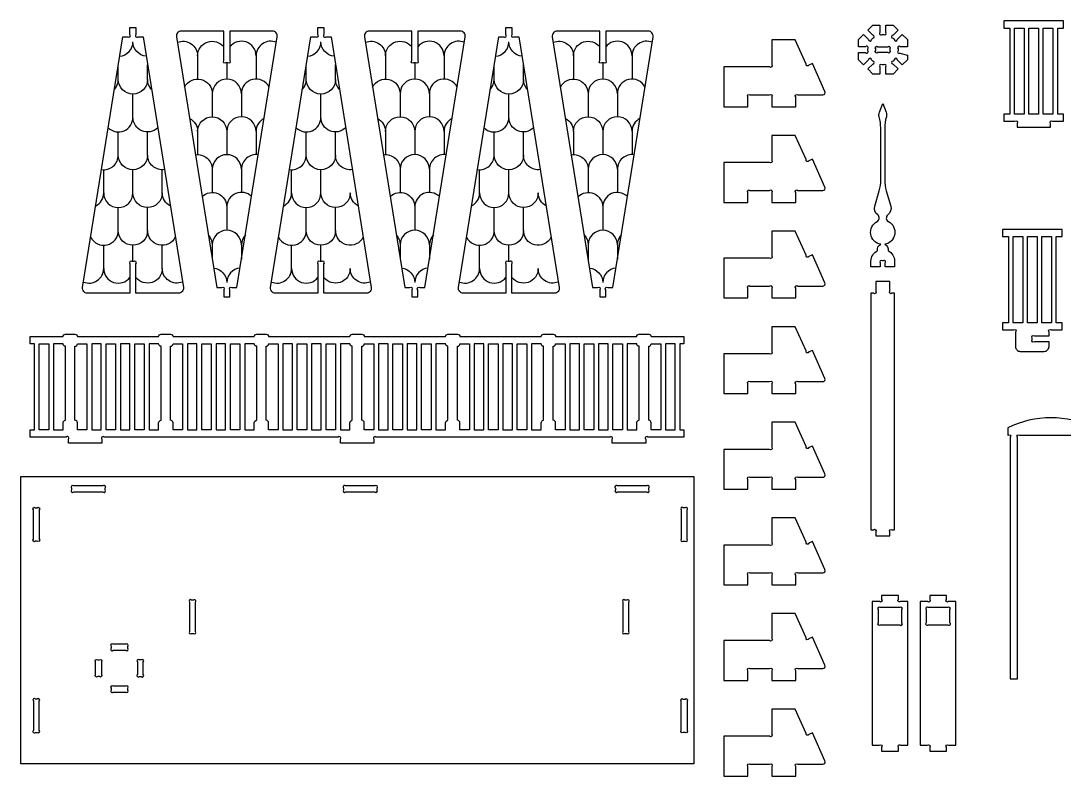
# Model space of a CAD drawing. Extents: x -1973 to 2178, y -1696 to 1934.
# Drawn here: x -1907 to -860, y 1173 to 1931 of the extents above; entities that cross this region are included whole.
import ezdxf

# ---------------------------------------------------------------- set-up
doc = ezdxf.new("R2010")
doc.units = 0
doc.header["$MEASUREMENT"] = 0
doc.layers.get('0').update_dxf_attribs({"linetype": 'CONTINUOUS'})

msp = doc.modelspace()

# ---------------------------------------------------------------- linework, layer by layer
for points in [[(-873.3, 1824.5), (-873.3, 1828.4, -1), (-871.2, 1830.5), (-860.1, 1830.5), (-860.1, 1837.7), (-866.1, 1837.7), (-866.1, 1924.1), (-860.1, 1924.1), (-860.1, 1931.3), (-920.1, 1931.3), (-920.1, 1924.1), (-914.1, 1924.1), (-914.1, 1837.7), (-920.1, 1837.7), (-920.1, 1830.5), (-909.1, 1830.5, -1), (-906.9, 1828.4), (-906.9, 1824.5)], [(-1804.5, 1915.4), (-1799.5, 1915.4, 1), (-1797.4, 1917.5), (-1797.4, 1924.6), (-1791.4, 1924.6), (-1791.4, 1917.5, 1), (-1789.3, 1915.4), (-1784.2, 1915.4), (-1743.8, 1663.5, -0.464243), (-1748.6, 1657.9), (-1791.4, 1657.9), (-1791.4, 1687.5, 1), (-1793.5, 1689.6), (-1795.3, 1689.6, 1), (-1797.4, 1687.5), (-1797.4, 1657.9), (-1840.2, 1657.9, -0.464243), (-1844.9, 1663.5)], [(-1710.3, 1663.5), (-1705.3, 1663.5, -1), (-1703.2, 1661.4), (-1703.2, 1654.2), (-1697.2, 1654.2), (-1697.2, 1661.4, -1), (-1695, 1663.5), (-1690, 1663.5), (-1649.6, 1915.4, 0.464243), (-1654.3, 1921), (-1697.2, 1921), (-1697.2, 1891.4, -1), (-1699.3, 1889.2), (-1701, 1889.2, -1), (-1703.2, 1891.4), (-1703.2, 1921), (-1746, 1921, 0.464243), (-1750.7, 1915.4)], [(-1615.9, 1915.4), (-1610.8, 1915.4, 1), (-1608.7, 1917.5), (-1608.7, 1924.6), (-1602.7, 1924.6), (-1602.7, 1917.5, 1), (-1600.6, 1915.4), (-1595.5, 1915.4), (-1555.2, 1663.5, -0.464243), (-1559.9, 1657.9), (-1602.7, 1657.9), (-1602.7, 1687.5, 1), (-1604.8, 1689.6), (-1606.6, 1689.6, 1), (-1608.7, 1687.5), (-1608.7, 1657.9), (-1651.5, 1657.9, -0.464243), (-1656.2, 1663.5)], [(-1521.6, 1663.5), (-1516.6, 1663.5, -1), (-1514.5, 1661.4), (-1514.5, 1654.2), (-1508.5, 1654.2), (-1508.5, 1661.4, -1), (-1506.4, 1663.5), (-1501.3, 1663.5), (-1460.9, 1915.4, 0.464243), (-1465.7, 1921), (-1508.5, 1921), (-1508.5, 1891.4, -1), (-1510.6, 1889.2), (-1512.4, 1889.2, -1), (-1514.5, 1891.4), (-1514.5, 1921), (-1557.3, 1921, 0.464243), (-1562, 1915.4)], [(-1427.2, 1915.4), (-1422.2, 1915.4, 1), (-1420, 1917.5), (-1420, 1924.6), (-1414, 1924.6), (-1414, 1917.5, 1), (-1411.9, 1915.4), (-1406.9, 1915.4), (-1366.5, 1663.5, -0.464243), (-1371.2, 1657.9), (-1414, 1657.9), (-1414, 1687.5, 1), (-1416.2, 1689.6), (-1417.9, 1689.6, 1), (-1420, 1687.5), (-1420, 1657.9), (-1462.8, 1657.9, -0.464243), (-1467.6, 1663.5)], [(-1333, 1663.5), (-1327.9, 1663.5, -1), (-1325.8, 1661.4), (-1325.8, 1654.2), (-1319.8, 1654.2), (-1319.8, 1661.4, -1), (-1317.7, 1663.5), (-1312.7, 1663.5), (-1272.3, 1915.4, 0.464243), (-1277, 1921), (-1319.8, 1921), (-1319.8, 1891.4, -1), (-1321.9, 1889.2), (-1323.7, 1889.2, -1), (-1325.8, 1891.4), (-1325.8, 1921), (-1368.6, 1921, 0.464243), (-1373.4, 1915.4)], [(-1026.3, 1903.3), (-1026.3, 1901.1, 1), (-1024.7, 1899), (-1017, 1897), (-1017, 1892.3), (-1022.1, 1887.2), (-1027.1, 1892.3, 1), (-1030.1, 1892.3), (-1031.4, 1891, 1), (-1031.4, 1888), (-1026.3, 1883), (-1031.4, 1877.9), (-1038.6, 1877.9), (-1038.6, 1885.1, 1), (-1040.7, 1887.2), (-1042.4, 1887.2, 1), (-1044.6, 1885.1), (-1044.6, 1877.9), (-1051.7, 1877.9), (-1056.8, 1883), (-1051.7, 1888, 1), (-1051.7, 1891), (-1053, 1892.3, 1), (-1056, 1892.3), (-1061, 1887.2), (-1066.1, 1892.3), (-1066.1, 1899.4), (-1058.9, 1899.4, 1), (-1056.8, 1901.6), (-1056.8, 1903.3, 1), (-1058.9, 1905.4), (-1066.1, 1905.4), (-1066.1, 1912.6), (-1061, 1917.7), (-1056, 1912.6, 1), (-1053, 1912.6), (-1051.7, 1913.9, 1), (-1051.7, 1916.9), (-1056.8, 1921.9), (-1051.7, 1927), (-1044.6, 1927), (-1044.6, 1919.8, 1), (-1042.4, 1917.7), (-1040.7, 1917.7, 1), (-1038.6, 1919.8), (-1038.6, 1927), (-1031.4, 1927), (-1026.3, 1921.9), (-1031.4, 1916.9, 1), (-1031.4, 1913.9), (-1030.1, 1912.6, 1), (-1027.1, 1912.6), (-1022.1, 1917.7), (-1017, 1912.6), (-1017, 1905.4), (-1024.2, 1905.4, 1)], [(-1153.1, 1912.3), (-1153.1, 1887.2, -1), (-1155.3, 1885.1), (-1201.1, 1885.1), (-1201.1, 1845.1), (-1177.1, 1845.1), (-1177.1, 1854.9, -1), (-1175, 1857.1), (-1155.3, 1857.1, -1), (-1153.1, 1854.9), (-1153.1, 1845.1), (-1129.1, 1845.1), (-1129.1, 1854.9, -1), (-1127, 1857.1), (-1101.9, 1857.1, 0.543691), (-1099.7, 1860.4), (-1112.3, 1888.5), (-1115.8, 1886.9, -1), (-1118.6, 1888), (-1129.5, 1912.3)], [(-1046.7, 1905.4), (-1036.7, 1905.4, -1), (-1034.6, 1903.3), (-1034.6, 1901.6, -1), (-1036.7, 1899.4), (-1046.7, 1899.4, -1), (-1048.8, 1901.6), (-1048.8, 1903.3, -1)], [(-1036, 1729.8, -0.718799), (-1039.7, 1707, -0.374013), (-1036.4, 1700.6, -0.284044), (-1029.8, 1690), (-1029.8, 1684.4), (-1039.2, 1684.4), (-1039.2, 1688.3, 1), (-1041.4, 1690.4), (-1042.1, 1690.4, 1), (-1044.2, 1688.3), (-1044.2, 1684.4), (-1053.6, 1684.4), (-1053.6, 1690, -0.284044), (-1047, 1700.6, -0.374013), (-1043.7, 1707, -0.718799), (-1047.4, 1729.8, 0.544401), (-1046.8, 1736.5, -0.306065), (-1049.7, 1745.3), (-1045.2, 1760.7, 0.070039), (-1043.7, 1771.7), (-1043.7, 1823.8, 0.071071), (-1045.3, 1834.9, -0.166187), (-1045.1, 1839.6), (-1041.7, 1848.2), (-1038.3, 1839.6, -0.166187), (-1038.1, 1834.9, 0.071071), (-1039.7, 1823.8), (-1039.7, 1771.7, 0.070039), (-1038.2, 1760.7), (-1033.7, 1745.3, -0.306065), (-1036.6, 1736.5, 0.544401)], [(-1153.1, 1816.3), (-1153.1, 1791.2, -1), (-1155.3, 1789.1), (-1201.1, 1789.1), (-1201.1, 1749.1), (-1177.1, 1749.1), (-1177.1, 1758.9, -1), (-1175, 1761.1), (-1155.3, 1761.1, -1), (-1153.1, 1758.9), (-1153.1, 1749.1), (-1129.1, 1749.1), (-1129.1, 1758.9, -1), (-1127, 1761.1), (-1101.9, 1761.1, 0.543691), (-1099.7, 1764.4), (-1112.3, 1792.5), (-1115.8, 1790.9, -1), (-1118.6, 1792), (-1129.5, 1816.3)], [(-1153.1, 1720.3), (-1153.1, 1695.2, -1), (-1155.3, 1693.1), (-1201.1, 1693.1), (-1201.1, 1653.1), (-1177.1, 1653.1), (-1177.1, 1662.9, -1), (-1175, 1665.1), (-1155.3, 1665.1, -1), (-1153.1, 1662.9), (-1153.1, 1653.1), (-1129.1, 1653.1), (-1129.1, 1662.9, -1), (-1127, 1665.1), (-1101.9, 1665.1, 0.543691), (-1099.7, 1668.4), (-1112.3, 1696.5), (-1115.8, 1694.9, -1), (-1118.6, 1696), (-1129.5, 1720.3)], [(-921.6, 1621.1), (-910.5, 1621.1, -1), (-908.4, 1618.9), (-908.4, 1604.3, 0.414214), (-903.6, 1599.5), (-879.6, 1599.5, 0.414214), (-874.8, 1604.3), (-874.8, 1609.1), (-889.5, 1609.1, -1), (-891.6, 1611.2), (-891.6, 1612.9, -1), (-889.5, 1615.1), (-874.8, 1615.1), (-874.8, 1618.9, -1), (-872.7, 1621.1), (-861.6, 1621.1), (-861.6, 1628.3), (-867.6, 1628.3), (-867.6, 1714.7), (-861.6, 1714.7), (-861.6, 1721.9), (-921.6, 1721.9), (-921.6, 1714.7), (-915.6, 1714.7), (-915.6, 1628.3), (-921.6, 1628.3)], [(-1029.8, 1657.8), (-1032.5, 1657.8, -1), (-1034.6, 1660), (-1034.6, 1669.8), (-1048.8, 1669.8), (-1048.8, 1660, -1), (-1051, 1657.8), (-1053.6, 1657.8), (-1053.6, 1420.4), (-1051, 1420.4, -1), (-1048.8, 1418.3), (-1048.8, 1414.4), (-1034.6, 1414.4), (-1034.6, 1418.3, -1), (-1032.5, 1420.4), (-1029.8, 1420.4)], [(-1153.1, 1624.3), (-1153.1, 1599.2, -1), (-1155.3, 1597.1), (-1201.1, 1597.1), (-1201.1, 1557.1), (-1177.1, 1557.1), (-1177.1, 1566.9, -1), (-1175, 1569.1), (-1155.3, 1569.1, -1), (-1153.1, 1566.9), (-1153.1, 1557.1), (-1129.1, 1557.1), (-1129.1, 1566.9, -1), (-1127, 1569.1), (-1101.9, 1569.1, 0.543691), (-1099.7, 1572.4), (-1112.3, 1600.5), (-1115.8, 1598.9, -1), (-1118.6, 1600), (-1129.5, 1624.3)], [(-1241.3, 1513.5), (-1277.6, 1513.5, 1), (-1279.7, 1511.3), (-1279.7, 1507.5), (-1313.3, 1507.5), (-1313.3, 1511.3, 1), (-1315.4, 1513.5), (-1550.5, 1513.5, 1), (-1552.6, 1511.3), (-1552.6, 1507.5), (-1586.2, 1507.5), (-1586.2, 1511.3, 1), (-1588.3, 1513.5), (-1823.4, 1513.5, 1), (-1825.5, 1511.3), (-1825.5, 1507.5), (-1859.1, 1507.5), (-1859.1, 1511.3, 1), (-1861.3, 1513.5), (-1897.5, 1513.5), (-1897.5, 1520.7), (-1893.4, 1520.7), (-1893.4, 1607.1), (-1897.5, 1607.1), (-1897.5, 1614.3), (-1864.6, 1614.3, -0.414214), (-1862.2, 1616.7), (-1852.6, 1616.7, -0.414214), (-1850.2, 1614.3), (-1768.6, 1614.3, -0.414214), (-1766.2, 1616.7), (-1756.6, 1616.7, -0.414214), (-1754.2, 1614.3), (-1672.6, 1614.3, -0.414214), (-1670.2, 1616.7), (-1660.6, 1616.7, -0.414214), (-1658.2, 1614.3), (-1576.6, 1614.3, -0.414214), (-1574.2, 1616.7), (-1564.6, 1616.7, -0.414214), (-1562.2, 1614.3), (-1480.6, 1614.3, -0.414214), (-1478.2, 1616.7), (-1468.6, 1616.7, -0.414214), (-1466.2, 1614.3), (-1384.6, 1614.3, -0.414214), (-1382.2, 1616.7), (-1372.6, 1616.7, -0.414214), (-1370.2, 1614.3), (-1288.6, 1614.3, -0.414214), (-1286.2, 1616.7), (-1276.6, 1616.7, -0.414214), (-1274.2, 1614.3), (-1241.3, 1614.3), (-1241.3, 1607.1), (-1245.4, 1607.1), (-1245.4, 1520.7), (-1241.3, 1520.7)], [(-1862.2, 1530.3), (-1862.2, 1604.7, -0.414214), (-1864.6, 1607.1), (-1874.2, 1607.1), (-1874.2, 1520.7), (-1864.6, 1520.7), (-1864.6, 1527.9, -0.414214)], [(-1852.6, 1530.3), (-1852.6, 1604.7, 0.414214), (-1850.2, 1607.1), (-1840.6, 1607.1), (-1840.6, 1520.7), (-1850.2, 1520.7), (-1850.2, 1527.9, 0.414214)], [(-1768.6, 1520.7), (-1768.6, 1527.9, -0.414214), (-1766.2, 1530.3), (-1766.2, 1604.7, -0.414214), (-1768.6, 1607.1), (-1778.2, 1607.1), (-1778.2, 1520.7)], [(-1754.2, 1520.7), (-1754.2, 1527.9, 0.414214), (-1756.6, 1530.3), (-1756.6, 1604.7, 0.414214), (-1754.2, 1607.1), (-1744.6, 1607.1), (-1744.6, 1520.7)], [(-1670.2, 1530.3), (-1670.2, 1604.7, -0.414214), (-1672.6, 1607.1), (-1682.2, 1607.1), (-1682.2, 1520.7), (-1672.6, 1520.7), (-1672.6, 1527.9, -0.414214)], [(-1660.6, 1530.3), (-1660.6, 1604.7, 0.414214), (-1658.2, 1607.1), (-1648.6, 1607.1), (-1648.6, 1520.7), (-1658.2, 1520.7), (-1658.2, 1527.9, 0.414214)], [(-1576.6, 1520.7), (-1576.6, 1527.9, -0.414214), (-1574.2, 1530.3), (-1574.2, 1604.7, -0.414214), (-1576.6, 1607.1), (-1586.2, 1607.1), (-1586.2, 1520.7)], [(-1562.2, 1520.7), (-1562.2, 1527.9, 0.414214), (-1564.6, 1530.3), (-1564.6, 1604.7, 0.414214), (-1562.2, 1607.1), (-1552.6, 1607.1), (-1552.6, 1520.7)], [(-1478.2, 1530.3), (-1478.2, 1604.7, -0.414214), (-1480.6, 1607.1), (-1490.2, 1607.1), (-1490.2, 1520.7), (-1480.6, 1520.7), (-1480.6, 1527.9, -0.414214)], [(-1466.2, 1520.7), (-1466.2, 1527.9, 0.414214), (-1468.6, 1530.3), (-1468.6, 1604.7, 0.414214), (-1466.2, 1607.1), (-1456.6, 1607.1), (-1456.6, 1520.7)], [(-1382.2, 1530.3), (-1382.2, 1604.7, -0.414214), (-1384.6, 1607.1), (-1394.2, 1607.1), (-1394.2, 1520.7), (-1384.6, 1520.7), (-1384.6, 1527.9, -0.414214)], [(-1370.2, 1520.7), (-1370.2, 1527.9, 0.414214), (-1372.6, 1530.3), (-1372.6, 1604.7, 0.414214), (-1370.2, 1607.1), (-1360.6, 1607.1), (-1360.6, 1520.7)], [(-1286.2, 1530.3), (-1286.2, 1604.7, -0.414214), (-1288.6, 1607.1), (-1298.2, 1607.1), (-1298.2, 1520.7), (-1288.6, 1520.7), (-1288.6, 1527.9, -0.414214)], [(-1274.2, 1520.7), (-1274.2, 1527.9, 0.414214), (-1276.6, 1530.3), (-1276.6, 1604.7, 0.414214), (-1274.2, 1607.1), (-1264.6, 1607.1), (-1264.6, 1520.7)], [(-906.5, 1270.6), (-906.5, 1513.3, -1), (-904.4, 1515.4), (-841.4, 1515.4, -1), (-839.3, 1513.3), (-839.3, 1270.6), (-832.1, 1270.6), (-832.1, 1513.3, -1), (-830, 1515.4), (-829.7, 1515.4), (-829.7, 1522.6, 0.238913), (-916.1, 1522.6), (-916.1, 1515.4), (-915.8, 1515.4, -1), (-913.7, 1513.3), (-913.7, 1270.6)], [(-1153.1, 1528.3), (-1153.1, 1503.2, -1), (-1155.3, 1501.1), (-1201.1, 1501.1), (-1201.1, 1461.1), (-1177.1, 1461.1), (-1177.1, 1470.9, -1), (-1175, 1473.1), (-1155.3, 1473.1, -1), (-1153.1, 1470.9), (-1153.1, 1461.1), (-1129.1, 1461.1), (-1129.1, 1470.9, -1), (-1127, 1473.1), (-1101.9, 1473.1, 0.543691), (-1099.7, 1476.4), (-1112.3, 1504.5), (-1115.8, 1502.9, -1), (-1118.6, 1504), (-1129.5, 1528.3)], [(-1824.5, 1464.4), (-1853.8, 1464.4, 1), (-1856, 1462.2), (-1856, 1460.5, 1), (-1853.8, 1458.4), (-1824.5, 1458.4, 1), (-1822.4, 1460.5), (-1822.4, 1462.2, 1)], [(-1580.9, 1458.4), (-1551.6, 1458.4, 1), (-1549.4, 1460.5), (-1549.4, 1462.2, 1), (-1551.6, 1464.4), (-1580.9, 1464.4, 1), (-1583, 1462.2), (-1583, 1460.5, 1)], [(-1278.6, 1464.4), (-1308, 1464.4, 1), (-1310.1, 1462.2), (-1310.1, 1460.5, 1), (-1308, 1458.4), (-1278.6, 1458.4, 1), (-1276.5, 1460.5), (-1276.5, 1462.2, 1)], [(-1888.4, 1440.4), (-1888.4, 1411, -1), (-1890.5, 1408.9), (-1892.2, 1408.9, -1), (-1894.4, 1411), (-1894.4, 1440.4, -1), (-1892.2, 1442.5), (-1890.5, 1442.5, -1)], [(-1244.1, 1440.4), (-1244.1, 1411, 1), (-1242, 1408.9), (-1240.2, 1408.9, 1), (-1238.1, 1411), (-1238.1, 1440.4, 1), (-1240.2, 1442.5), (-1242, 1442.5, 1)], [(-1153.1, 1432.3), (-1153.1, 1407.2, -1), (-1155.3, 1405.1), (-1201.1, 1405.1), (-1201.1, 1365.1), (-1177.1, 1365.1), (-1177.1, 1374.9, -1), (-1175, 1377.1), (-1155.3, 1377.1, -1), (-1153.1, 1374.9), (-1153.1, 1365.1), (-1129.1, 1365.1), (-1129.1, 1374.9, -1), (-1127, 1377.1), (-1101.9, 1377.1, 0.543691), (-1099.7, 1380.4), (-1112.3, 1408.5), (-1115.8, 1406.9, -1), (-1118.6, 1408), (-1129.5, 1432.3)], [(-1042.8, 1354.3), (-1042.8, 1350.5, -1), (-1045, 1348.3), (-1052.4, 1348.3), (-1052.4, 1204.1), (-1045, 1204.1, -1), (-1042.8, 1202), (-1042.8, 1198.1), (-1026, 1198.1), (-1026, 1202, -1), (-1023.9, 1204.1), (-1016.4, 1204.1), (-1016.4, 1348.3), (-1023.9, 1348.3, -1), (-1026, 1350.5), (-1026, 1354.3)], [(-994.6, 1354.3), (-994.6, 1350.5, -1), (-996.7, 1348.3), (-1004.2, 1348.3), (-1004.2, 1204.1), (-996.7, 1204.1, -1), (-994.6, 1202), (-994.6, 1198.1), (-977.8, 1198.1), (-977.8, 1202, -1), (-975.7, 1204.1), (-968.2, 1204.1), (-968.2, 1348.3), (-975.7, 1348.3, -1), (-977.8, 1350.5), (-977.8, 1354.3)], [(-1737.6, 1347.7), (-1737.6, 1318.3, 1), (-1735.5, 1316.2), (-1733.7, 1316.2, 1), (-1731.6, 1318.3), (-1731.6, 1347.7, 1), (-1733.7, 1349.8), (-1735.5, 1349.8, 1)], [(-1302.6, 1347.7), (-1302.6, 1318.3, 1), (-1300.5, 1316.2), (-1298.7, 1316.2, 1), (-1296.6, 1318.3), (-1296.6, 1347.7, 1), (-1298.7, 1349.8), (-1300.5, 1349.8, 1)], [(-1046.4, 1340.2), (-1046.4, 1327.1, 1), (-1044.3, 1324.9), (-1024.6, 1324.9, 1), (-1022.4, 1327.1), (-1022.4, 1340.2, 1), (-1024.6, 1342.3), (-1044.3, 1342.3, 1)], [(-998.2, 1340.2), (-998.2, 1327.1, 1), (-996.1, 1324.9), (-976.3, 1324.9, 1), (-974.2, 1327.1), (-974.2, 1340.2, 1), (-976.3, 1342.3), (-996.1, 1342.3, 1)], [(-1153.1, 1336.3), (-1153.1, 1311.2, -1), (-1155.3, 1309.1), (-1201.1, 1309.1), (-1201.1, 1269.1), (-1177.1, 1269.1), (-1177.1, 1278.9, -1), (-1175, 1281.1), (-1155.3, 1281.1, -1), (-1153.1, 1278.9), (-1153.1, 1269.1), (-1129.1, 1269.1), (-1129.1, 1278.9, -1), (-1127, 1281.1), (-1101.9, 1281.1, 0.543691), (-1099.7, 1284.4), (-1112.3, 1312.5), (-1115.8, 1310.9, -1), (-1118.6, 1312), (-1129.5, 1336.3)], [(-1814.2, 1299.4), (-1801.7, 1299.4, 1), (-1799.6, 1301.5), (-1799.6, 1303.3, 1), (-1801.7, 1305.4), (-1814.2, 1305.4, 1), (-1816.4, 1303.3), (-1816.4, 1301.5, 1)], [(-1826, 1287.7), (-1826, 1275.1, -1), (-1828.1, 1273), (-1829.8, 1273, -1), (-1832, 1275.1), (-1832, 1287.7, -1), (-1829.8, 1289.8), (-1828.1, 1289.8, -1)], [(-1790, 1287.7), (-1790, 1275.1, 1), (-1787.8, 1273), (-1786.1, 1273, 1), (-1784, 1275.1), (-1784, 1287.7, 1), (-1786.1, 1289.8), (-1787.8, 1289.8, 1)], [(-1801.7, 1263.4), (-1814.2, 1263.4, 1), (-1816.4, 1261.3), (-1816.4, 1259.5, 1), (-1814.2, 1257.4), (-1801.7, 1257.4, 1), (-1799.6, 1259.5), (-1799.6, 1261.3, 1)], [(-1894.4, 1248.4), (-1894.4, 1219, 1), (-1892.2, 1216.9), (-1890.5, 1216.9, 1), (-1888.4, 1219), (-1888.4, 1248.4, 1), (-1890.5, 1250.5), (-1892.2, 1250.5, 1)], [(-1238.1, 1248.4), (-1238.1, 1219, -1), (-1240.2, 1216.9), (-1242, 1216.9, -1), (-1244.1, 1219), (-1244.1, 1248.4, -1), (-1242, 1250.5), (-1240.2, 1250.5, -1)], [(-1153.1, 1240.3), (-1153.1, 1215.2, -1), (-1155.3, 1213.1), (-1201.1, 1213.1), (-1201.1, 1173.1), (-1177.1, 1173.1), (-1177.1, 1182.9, -1), (-1175, 1185.1), (-1155.3, 1185.1, -1), (-1153.1, 1182.9), (-1153.1, 1173.1), (-1129.1, 1173.1), (-1129.1, 1182.9, -1), (-1127, 1185.1), (-1101.9, 1185.1, 0.543691), (-1099.7, 1188.4), (-1112.3, 1216.5), (-1115.8, 1214.9, -1), (-1118.6, 1216), (-1129.5, 1240.3)]]:
    msp.add_lwpolyline(points, format="xyb", close=True)
for points in [[(-909.3, 1837.7), (-909.3, 1924.1), (-899.7, 1924.1), (-899.7, 1837.7)], [(-894.9, 1837.7), (-894.9, 1924.1), (-885.3, 1924.1), (-885.3, 1837.7)], [(-880.5, 1837.7), (-880.5, 1924.1), (-870.9, 1924.1), (-870.9, 1837.7)], [(-910.8, 1628.3), (-910.8, 1714.7), (-901.2, 1714.7), (-901.2, 1628.3)], [(-896.4, 1628.3), (-896.4, 1714.7), (-886.8, 1714.7), (-886.8, 1628.3)], [(-882, 1628.3), (-882, 1714.7), (-872.4, 1714.7), (-872.4, 1628.3)], [(-1888.6, 1520.7), (-1888.6, 1607.1), (-1879, 1607.1), (-1879, 1520.7)], [(-1826.2, 1520.7), (-1826.2, 1607.1), (-1835.8, 1607.1), (-1835.8, 1520.7)], [(-1811.8, 1607.1), (-1811.8, 1520.7), (-1821.4, 1520.7), (-1821.4, 1607.1)], [(-1797.4, 1520.7), (-1797.4, 1607.1), (-1807, 1607.1), (-1807, 1520.7)], [(-1783, 1607.1), (-1783, 1520.7), (-1792.6, 1520.7), (-1792.6, 1607.1)], [(-1739.8, 1607.1), (-1739.8, 1520.7), (-1730.2, 1520.7), (-1730.2, 1607.1)], [(-1725.4, 1520.7), (-1725.4, 1607.1), (-1715.8, 1607.1), (-1715.8, 1520.7)], [(-1711, 1607.1), (-1711, 1520.7), (-1701.4, 1520.7), (-1701.4, 1607.1)], [(-1696.6, 1520.7), (-1696.6, 1607.1), (-1687, 1607.1), (-1687, 1520.7)], [(-1634.2, 1520.7), (-1634.2, 1607.1), (-1643.8, 1607.1), (-1643.8, 1520.7)], [(-1619.8, 1607.1), (-1619.8, 1520.7), (-1629.4, 1520.7), (-1629.4, 1607.1)], [(-1605.4, 1520.7), (-1605.4, 1607.1), (-1615, 1607.1), (-1615, 1520.7)], [(-1591, 1607.1), (-1591, 1520.7), (-1600.6, 1520.7), (-1600.6, 1607.1)], [(-1547.8, 1607.1), (-1547.8, 1520.7), (-1538.2, 1520.7), (-1538.2, 1607.1)], [(-1533.4, 1520.7), (-1533.4, 1607.1), (-1523.8, 1607.1), (-1523.8, 1520.7)], [(-1519, 1607.1), (-1519, 1520.7), (-1509.4, 1520.7), (-1509.4, 1607.1)], [(-1504.6, 1520.7), (-1504.6, 1607.1), (-1495, 1607.1), (-1495, 1520.7)], [(-1451.8, 1607.1), (-1451.8, 1520.7), (-1442.2, 1520.7), (-1442.2, 1607.1)], [(-1437.4, 1520.7), (-1437.4, 1607.1), (-1427.8, 1607.1), (-1427.8, 1520.7)], [(-1423, 1607.1), (-1423, 1520.7), (-1413.4, 1520.7), (-1413.4, 1607.1)], [(-1408.6, 1520.7), (-1408.6, 1607.1), (-1399, 1607.1), (-1399, 1520.7)], [(-1355.8, 1607.1), (-1355.8, 1520.7), (-1346.2, 1520.7), (-1346.2, 1607.1)], [(-1341.4, 1520.7), (-1341.4, 1607.1), (-1331.8, 1607.1), (-1331.8, 1520.7)], [(-1327, 1607.1), (-1327, 1520.7), (-1317.4, 1520.7), (-1317.4, 1607.1)], [(-1312.6, 1520.7), (-1312.6, 1607.1), (-1303, 1607.1), (-1303, 1520.7)], [(-1250.2, 1520.7), (-1250.2, 1607.1), (-1259.8, 1607.1), (-1259.8, 1520.7)], [(-1906.9, 1474), (-1231.5, 1474), (-1231.5, 1185.4), (-1906.9, 1185.4)]]:
    msp.add_lwpolyline(points, close=True)
for points in [[(-1807.7, 1895.8, 0.386683), (-1794.4, 1910.4)], [(-1781.1, 1895.8, -0.386683), (-1794.4, 1910.4)], [(-1749.8, 1909.8, -0.533027), (-1729.5, 1896.2, -0.718135), (-1703.2, 1905.1)], [(-1650.5, 1909.8, 0.533027), (-1670.8, 1896.2, 0.718135), (-1697.2, 1905.1)], [(-1619, 1895.8, 0.386683), (-1605.7, 1910.4)], [(-1592.4, 1895.8, -0.386683), (-1605.7, 1910.4)], [(-1561.1, 1909.8, -0.533027), (-1540.9, 1896.2, -0.718135), (-1514.5, 1905.1)], [(-1461.8, 1909.8, 0.533027), (-1482.1, 1896.2, 0.718135), (-1508.5, 1905.1)], [(-1430.3, 1895.8, 0.386683), (-1417, 1910.4)], [(-1403.7, 1895.8, -0.386683), (-1417, 1910.4)], [(-1372.5, 1909.8, -0.533027), (-1352.2, 1896.2, -0.718135), (-1325.8, 1905.1)], [(-1273.2, 1909.8, 0.533027), (-1293.4, 1896.2, 0.718135), (-1319.8, 1905.1)], [(-1813, 1862.4, 0.190036), (-1809.1, 1872.5)], [(-1775.7, 1862.4, -0.190036), (-1779.7, 1872.5, -1), (-1809.1, 1872.5)], [(-1742.6, 1864.9, -0.786796), (-1714.8, 1858.2)], [(-1657.7, 1864.9, 0.786796), (-1685.5, 1858.2, 1), (-1714.8, 1858.2)], [(-1624.4, 1862.4, 0.190036), (-1620.4, 1872.5)], [(-1587.1, 1862.4, -0.190036), (-1591, 1872.5, -1), (-1620.4, 1872.5)], [(-1553.9, 1864.9, -0.786796), (-1526.2, 1858.2)], [(-1469, 1864.9, 0.786796), (-1496.8, 1858.2, 1), (-1526.2, 1858.2)], [(-1435.7, 1862.4, 0.190036), (-1431.7, 1872.5)], [(-1398.4, 1862.4, -0.190036), (-1402.3, 1872.5, -1), (-1431.7, 1872.5)], [(-1365.3, 1864.9, -0.786796), (-1337.5, 1858.2)], [(-1280.4, 1864.9, 0.786796), (-1308.1, 1858.2, 1), (-1337.5, 1858.2)], [(-1819.2, 1823.9, 0.659483), (-1794.4, 1834.5)], [(-1769.5, 1823.9, -0.659483), (-1794.4, 1834.5)], [(-1737.5, 1833.3, -0.281609), (-1729.5, 1820.3, -1), (-1700.2, 1820.3)], [(-1662.8, 1833.3, 0.281609), (-1670.8, 1820.3, 1), (-1700.2, 1820.3)], [(-1630.5, 1823.9, 0.659483), (-1605.7, 1834.5)], [(-1580.9, 1823.9, -0.659483), (-1605.7, 1834.5)], [(-1548.9, 1833.3, -0.281609), (-1540.9, 1820.3, -1), (-1511.5, 1820.3)], [(-1474.1, 1833.3, 0.281609), (-1482.1, 1820.3, 1), (-1511.5, 1820.3)], [(-1441.9, 1823.9, 0.659483), (-1417, 1834.5)], [(-1392.2, 1823.9, -0.659483), (-1417, 1834.5)], [(-1360.2, 1833.3, -0.281609), (-1352.2, 1820.3, -1), (-1322.8, 1820.3)], [(-1285.4, 1833.3, 0.281609), (-1293.4, 1820.3, 1), (-1322.8, 1820.3)], [(-1825.9, 1782, 0.457939), (-1809.1, 1796.6)], [(-1762.8, 1782, -0.457939), (-1779.7, 1796.6, -1), (-1809.1, 1796.6)], [(-1731.7, 1796.9, -0.457939), (-1714.8, 1782.3)], [(-1668.6, 1796.9, 0.457939), (-1685.5, 1782.3, 1), (-1714.8, 1782.3)], [(-1637.2, 1782, 0.457939), (-1620.4, 1796.6)], [(-1574.2, 1782, -0.457939), (-1591, 1796.6, -1), (-1620.4, 1796.6)], [(-1543, 1796.9, -0.457939), (-1526.2, 1782.3)], [(-1479.9, 1796.9, 0.457939), (-1496.8, 1782.3, 1), (-1526.2, 1782.3)], [(-1448.6, 1782, 0.457939), (-1431.7, 1796.6)], [(-1385.5, 1782, -0.457939), (-1402.3, 1796.6, -1), (-1431.7, 1796.6)], [(-1354.3, 1796.9, -0.457939), (-1337.5, 1782.3)], [(-1291.3, 1796.9, 0.457939), (-1308.1, 1782.3, 1), (-1337.5, 1782.3)], [(-1831.8, 1745.5, 0.281609), (-1823.8, 1758.6, 1), (-1794.4, 1758.6)], [(-1757, 1745.5, -0.281609), (-1765, 1758.6, -1), (-1794.4, 1758.6)], [(-1725, 1755, -0.659483), (-1700.2, 1744.4)], [(-1675.3, 1755, 0.659483), (-1700.2, 1744.4)], [(-1643.1, 1745.5, 0.281609), (-1635.1, 1758.6, 1), (-1605.7, 1758.6)], [(-1568.3, 1745.5, -0.281609), (-1576.3, 1758.6, -1), (-1605.7, 1758.6)], [(-1536.3, 1755, -0.659483), (-1511.5, 1744.4)], [(-1486.7, 1755, 0.659483), (-1511.5, 1744.4)], [(-1454.4, 1745.5, 0.281609), (-1446.4, 1758.6, 1), (-1417, 1758.6)], [(-1379.6, 1745.5, -0.281609), (-1387.6, 1758.6, -1), (-1417, 1758.6)], [(-1347.6, 1755, -0.659483), (-1322.8, 1744.4)], [(-1298, 1755, 0.659483), (-1322.8, 1744.4)], [(-1836.8, 1714, 0.786796), (-1809.1, 1720.7)], [(-1751.9, 1714, -0.786796), (-1779.7, 1720.7, -1), (-1809.1, 1720.7)], [(-1681.5, 1716.5, 0.190036), (-1685.5, 1706.4, 1), (-1714.8, 1706.4)], [(-1648.2, 1714, 0.786796), (-1620.4, 1720.7)], [(-1563.3, 1714, -0.786796), (-1591, 1720.7, -1), (-1620.4, 1720.7)], [(-1492.8, 1716.5, 0.190036), (-1496.8, 1706.4, 1), (-1526.2, 1706.4)], [(-1459.5, 1714, 0.786796), (-1431.7, 1720.7)], [(-1374.6, 1714, -0.786796), (-1402.3, 1720.7, -1), (-1431.7, 1720.7)], [(-1304.2, 1716.5, 0.190036), (-1308.1, 1706.4, 1), (-1337.5, 1706.4)], [(-1718.8, 1716.5, -0.190036), (-1714.8, 1706.4)], [(-1530.1, 1716.5, -0.190036), (-1526.2, 1706.4)], [(-1341.5, 1716.5, -0.190036), (-1337.5, 1706.4)], [(-1844, 1669.1, 0.533027), (-1823.8, 1682.7, 0.718135), (-1797.4, 1673.8)], [(-1744.7, 1669.1, -0.533027), (-1765, 1682.7, -0.718135), (-1791.4, 1673.8)], [(-1713.5, 1683.1, -0.386683), (-1700.2, 1668.5)], [(-1686.8, 1683.1, 0.386683), (-1700.2, 1668.5)], [(-1655.3, 1669.1, 0.533027), (-1635.1, 1682.7, 0.718135), (-1608.7, 1673.8)], [(-1556.1, 1669.1, -0.533027), (-1576.3, 1682.7, -0.718135), (-1602.7, 1673.8)], [(-1524.8, 1683.1, -0.386683), (-1511.5, 1668.5)], [(-1498.2, 1683.1, 0.386683), (-1511.5, 1668.5)], [(-1466.7, 1669.1, 0.533027), (-1446.4, 1682.7, 0.718135), (-1420, 1673.8)], [(-1367.4, 1669.1, -0.533027), (-1387.6, 1682.7, -0.718135), (-1414, 1673.8)], [(-1336.1, 1683.1, -0.386683), (-1322.8, 1668.5)], [(-1309.5, 1683.1, 0.386683), (-1322.8, 1668.5)]]:
    msp.add_lwpolyline(points, format="xyb")
for points in [[(-1729.5, 1896.2), (-1729.5, 1872.9)], [(-1670.8, 1896.2), (-1670.8, 1872.9)], [(-1540.9, 1896.2), (-1540.9, 1872.9)], [(-1482.1, 1896.2), (-1482.1, 1872.9)], [(-1352.2, 1896.2), (-1352.2, 1872.9)], [(-1293.4, 1896.2), (-1293.4, 1872.9)], [(-1809.1, 1872.5), (-1809.1, 1887.1)], [(-1779.7, 1872.5), (-1779.7, 1887.1)], [(-1700.2, 1889.2), (-1700.2, 1872.9)], [(-1620.4, 1872.5), (-1620.4, 1887.1)], [(-1591, 1872.5), (-1591, 1887.1)], [(-1511.5, 1889.2), (-1511.5, 1872.9)], [(-1431.7, 1872.5), (-1431.7, 1887.1)], [(-1402.3, 1872.5), (-1402.3, 1887.1)], [(-1322.8, 1889.2), (-1322.8, 1872.9)], [(-1794.4, 1834.5), (-1794.4, 1857.8)], [(-1714.8, 1858.2), (-1714.8, 1835)], [(-1685.5, 1858.2), (-1685.5, 1835)], [(-1605.7, 1834.5), (-1605.7, 1857.8)], [(-1526.2, 1858.2), (-1526.2, 1835)], [(-1496.8, 1858.2), (-1496.8, 1835)], [(-1417, 1834.5), (-1417, 1857.8)], [(-1337.5, 1858.2), (-1337.5, 1835)], [(-1308.1, 1858.2), (-1308.1, 1835)], [(-1809.1, 1796.6), (-1809.1, 1819.8)], [(-1779.7, 1796.6), (-1779.7, 1819.8)], [(-1729.5, 1820.3), (-1729.5, 1797)], [(-1700.2, 1820.3), (-1700.2, 1797)], [(-1670.8, 1820.3), (-1670.8, 1797)], [(-1620.4, 1796.6), (-1620.4, 1819.8)], [(-1591, 1796.6), (-1591, 1819.8)], [(-1540.9, 1820.3), (-1540.9, 1797)], [(-1511.5, 1820.3), (-1511.5, 1797)], [(-1482.1, 1820.3), (-1482.1, 1797)], [(-1431.7, 1796.6), (-1431.7, 1819.8)], [(-1402.3, 1796.6), (-1402.3, 1819.8)], [(-1352.2, 1820.3), (-1352.2, 1797)], [(-1322.8, 1820.3), (-1322.8, 1797)], [(-1293.4, 1820.3), (-1293.4, 1797)], [(-1823.8, 1758.6), (-1823.8, 1781.9)], [(-1794.4, 1758.6), (-1794.4, 1781.9)], [(-1765, 1758.6), (-1765, 1781.9)], [(-1714.8, 1782.3), (-1714.8, 1759.1)], [(-1685.5, 1782.3), (-1685.5, 1759.1)], [(-1635.1, 1758.6), (-1635.1, 1781.9)], [(-1605.7, 1758.6), (-1605.7, 1781.9)], [(-1526.2, 1782.3), (-1526.2, 1759.1)], [(-1496.8, 1782.3), (-1496.8, 1759.1)], [(-1446.4, 1758.6), (-1446.4, 1781.9)], [(-1417, 1758.6), (-1417, 1781.9)], [(-1337.5, 1782.3), (-1337.5, 1759.1)], [(-1308.1, 1782.3), (-1308.1, 1759.1)], [(-1809.1, 1720.7), (-1809.1, 1743.9)], [(-1779.7, 1720.7), (-1779.7, 1743.9)], [(-1700.2, 1744.4), (-1700.2, 1721.1)], [(-1620.4, 1720.7), (-1620.4, 1743.9)], [(-1591, 1720.7), (-1591, 1743.9)], [(-1511.5, 1744.4), (-1511.5, 1721.1)], [(-1431.7, 1720.7), (-1431.7, 1743.9)], [(-1402.3, 1720.7), (-1402.3, 1743.9)], [(-1322.8, 1744.4), (-1322.8, 1721.1)], [(-1823.8, 1682.7), (-1823.8, 1706)], [(-1794.4, 1689.6), (-1794.4, 1706)], [(-1765, 1682.7), (-1765, 1706)], [(-1714.8, 1706.4), (-1714.8, 1691.8)], [(-1685.5, 1706.4), (-1685.5, 1691.8)], [(-1635.1, 1682.7), (-1635.1, 1706)], [(-1605.7, 1689.6), (-1605.7, 1706)], [(-1526.2, 1706.4), (-1526.2, 1691.8)], [(-1496.8, 1706.4), (-1496.8, 1691.8)], [(-1446.4, 1682.7), (-1446.4, 1706)], [(-1417, 1689.6), (-1417, 1706)], [(-1337.5, 1706.4), (-1337.5, 1691.8)], [(-1308.1, 1706.4), (-1308.1, 1691.8)]]:
    msp.add_lwpolyline(points)

doc.saveas('drawing.dxf')
